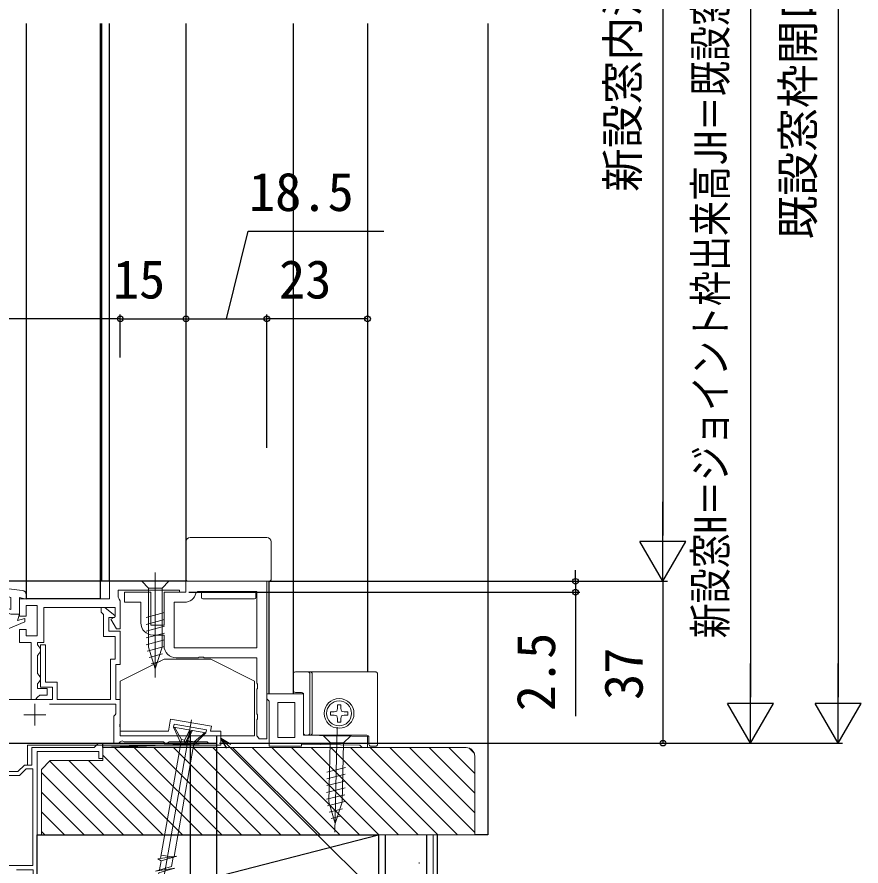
# Model space of a CAD drawing. Units: millimetres, scale not verified. Extents: x -525 to 525, y -783 to 778.
# Drawn here: x -257.3 to -64.5, y -35.9 to 158.2 of the extents above; entities that cross this region are included whole.
import ezdxf
from ezdxf.enums import TextEntityAlignment as Align

# ---------------------------------------------------------------- set-up
doc = ezdxf.new("R2010")
doc.units = ezdxf.units.MM
doc.header["$LTSCALE"] = 4
for name, color, linetype, lineweight in [('0-2_YKK_11', 211, 'Continuous', 18), ('0-3_YKK_11E', 4, 'Continuous', 18), ('0-5_YKK_13', 4, 'Continuous', 18), ('0-A_YSS_KE', 3, 'Continuous', 18)]:
    doc.layers.add(name, color=color, linetype=linetype, lineweight=lineweight)
for name, color, linetype in [('0-4_YKK_12', 2, 'Continuous'), ('0-7_YKK_D', 6, 'Continuous'), ('0-9_YSS_K', 3, 'Continuous')]:
    doc.layers.add(name, color=color, linetype=linetype)
doc.styles.add('ＭＳ ゴシック', font='')
doc.styles.get('ＭＳ ゴシック').set_extended_font_data('MS Gothic')

msp = doc.modelspace()

# ---------------------------------------------------------------- linework, layer by layer
at = {"layer": '0-2_YKK_11'}
for p, q in [((-253.204, 1.2), (-253.204, -3.8)), ((-255.704, -1.3), (-250.704, -1.3))]:
    msp.add_line(p, q, dxfattribs=at)
for points in [[(-233.704, 24.7), (-233.954, 25.133), (-234.204, 25.566), (-234.204, 27.2), (-220.204, 27.2), (-220.204, 26.7), (-218.704, 26.7), (-218.704, 29.2), (-236.204, 29.2), (-236.204, 25.2)], [(-236.204, 25.2), (-256.704, 25.2), (-256.704, 21.2), (-255.204, 21.2), (-255.204, 23.7), (-252.704, 23.7), (-252.704, 16.7), (-255.204, 16.7), (-255.204, 18.2), (-256.704, 18.2), (-256.704, 15.2), (-254.104, 15.2), (-254.104, 2.2), (-253.104, 2.2), (-252.604, 2.7), (-252.104, 3.2), (-250.404, 3.2), (-250.404, 4.7), (-252.604, 4.7), (-252.604, 5.746), (-252.254, 6.223), (-251.904, 6.7), (-251.904, 7.2), (-252.254, 7.677), (-252.604, 8.154), (-252.604, 12.246), (-252.254, 12.723), (-251.904, 13.2), (-251.904, 13.7), (-252.254, 14.177), (-252.604, 14.654), (-252.604, 15.2), (-251.204, 15.2), (-251.204, 23.2), (-234.904, 23.2), (-234.904, 21.09), (-235.887, 20.522), (-234.604, 18.3), (-233.704, 18.3), (-233.704, 24.7)], [(-262.804, 2.2), (-249.204, 2.2), (-249.204, 5), (-251.904, 5), (-251.904, 14.7), (-250.804, 14.7), (-250.804, 6.1), (-248.104, 6.1), (-248.104, 2.2), (-235.904, 2.2), (-235.904, 11.4), (-234.904, 11.4), (-234.904, 16.6), (-237.504, 16.6), (-237.504, 21.643), (-238.104, 22.127), (-238.104, 23.2), (-237.204, 23.2), (-234.865, 21.312), (-235.01, 20.9), (-236.304, 20.9), (-236.304, 17.8), (-233.704, 17.8), (-233.704, 10.2), (-234.704, 10.2), (-234.704, 2.2), (-233.704, 2.2), (-233.704, -3.342), (-233.824, -3.525), (-233.824, -4.075), (-233.704, -4.258), (-233.704, -6.1), (-211.704, -6.1), (-211.704, -7.8), (-213.404, -7.8), (-213.679, -7.62), (-213.863, -7.5), (-222.546, -7.5), (-222.729, -7.62)], [(-222.729, -7.62), (-223.004, -7.8), (-223.404, -7.8), (-223.679, -7.62), (-223.863, -7.5), (-232.804, -7.5), (-233.254, -7.24), (-233.704, -7.5), (-234.004, -7.8), (-235.204, -7.8), (-235.204, -1.6), (-234.904, -1.3), (-234.704, -1.1), (-234.704, 1.1), (-249.858, 1.1)]]:
    msp.add_lwpolyline(points, dxfattribs=at)
at = {"layer": '0-2_YKK_11', "color": 7}
for points in [[(-200.204, -6.8), (-200.204, 29.2), (-218.704, 29.2), (-218.704, 26.7), (-223.704, 26.7), (-223.704, 19.2), (-226.704, 19.2), (-226.704, 26.7), (-232.704, 26.7), (-232.704, 24.4), (-229.004, 24.4), (-229.004, 19.7)], [(-221.404, 14), (-202.504, 14), (-202.504, 26.9), (-215.963, 26.9), (-216.454, 26.497)], [(-219.004, 24.4), (-221.404, 24.4), (-221.404, 14)], [(-226.204, 16.9), (-223.704, 16.9), (-223.704, 14.5)], [(-220.904, 11.7), (-215.875, 11.7), (-215.684, 11.843), (-214.725, 11.843), (-214.534, 11.7), (-202.504, 11.7), (-202.504, 5.871), (-202.362, 5.679), (-202.362, 4.721), (-202.504, 4.529), (-202.504, -1.129), (-202.362, -1.321), (-202.362, -2.279), (-202.504, -2.471), (-202.504, -6.129), (-202.362, -6.321), (-202.004, -6.8), (-200.204, -6.8)]]:
    msp.add_lwpolyline(points, dxfattribs=at)
for points in [[(-191.803, -6.011), (-177.203, -6.311), (-177.254, -8.81), (-178.454, -8.786), (-178.748, -8.479), (-178.944, -8.275), (-192.303, -8.001), (-192.303, -8.511), (-199.703, -8.511), (-199.703, 1.789), (-199.903, 1.989), (-200.203, 2.289), (-200.203, 3.489), (-191.803, 3.489)], [(-193.803, -6.511), (-193.803, 1.489), (-197.703, 1.489), (-197.703, -6.511)]]:
    msp.add_lwpolyline(points, close=True, dxfattribs=at)
for centre, radius, start, end in [((-219.004, 27), 2.6, 269.99999, 348.84007), ((-226.204, 19.7), 2.8, 180.00001, 269.99999), ((-220.904, 14.5), 2.8, 180.00001, 269.99999)]:
    msp.add_arc(centre, radius, start, end, dxfattribs=at)
at = {"layer": '0-3_YKK_11E'}
msp.add_lwpolyline([(-308.203, -50.299), (-290.703, -50.299), (-290.703, -15.8), (-291.703, -15.8), (-291.703, -12.8), (-277.105, -12.8), (-272.489, -14.3), (-257.103, -14.3), (-255.603, -12.8), (-253.903, -12.8), (-253.903, -8.8), (-239.703, -8.8), (-238.703, -7.8), (-237.703, -7.8), (-237.703, -11.3), (-238.603, -11.3), (-238.603, -9.7), (-252.703, -9.7), (-252.703, -48.8), (-253.603, -48.8), (-253.603, -36.801), (-257.416, -36.801)], dxfattribs=at)
msp.add_lwpolyline([(-253.703, -35.799), (-289.803, -35.799), (-289.803, -14.9), (-290.803, -14.9), (-290.803, -13.7), (-277.248, -13.7), (-272.631, -15.2), (-256.73, -15.2), (-255.23, -13.7), (-253.703, -13.7)], close=True, dxfattribs=at)
at = {"layer": '0-4_YKK_12'}
for p, q in [((-255.207, 156.7), (-255.207, 25.2)), ((-238.207, 25.2), (-238.207, 156.7)), ((-236.207, 156.7), (-236.207, 29.2)), ((-218.707, 156.7), (-218.707, 29.2)), ((-194.203, 156.7), (-194.203, 3.489)), ((-177.203, 156.7), (-177.203, 8.49)), ((-199.703, 3.489), (-199.703, 29.2)), ((-238.207, 25.2), (-255.207, 25.2)), ((-211.704, -6.1), (-211.704, -7.8)), ((-287.71, -7.8), (-211.704, -7.8))]:
    msp.add_line(p, q, dxfattribs=at)
msp.add_lwpolyline([(-218.707, 29.2), (-237.907, 29.2), (-237.907, 156.7)], dxfattribs=at)
at = {"layer": '0-5_YKK_13'}
for p, q in [((-217.703, 39.2), (-200.203, 39.2)), ((-218.703, 29.7), (-218.703, 38.2)), ((-199.203, 38.2), (-199.203, 29.7)), ((-225.703, 7.2), (-225.703, 31.2)), ((-217.703, 29.2), (-218.203, 29.2)), ((-200.203, 29.2), (-217.703, 29.2)), ((-199.703, 29.2), (-200.203, 29.2)), ((-224.153, 27.65), (-227.253, 27.65)), ((-215.153, 25.946), (-215.153, 26.4)), ((-215.153, 25.5), (-215.153, 25.946)), ((-214.853, 26.7), (-203.053, 26.7)), ((-202.753, 26.4), (-202.753, 25.946)), ((-202.753, 25.946), (-202.753, 25.5)), ((-203.053, 25.2), (-214.853, 25.2)), ((-223.603, 22.031), (-227.803, 20.906)), ((-223.603, 20.479), (-227.803, 19.353)), ((-223.603, 18.926), (-227.803, 17.8)), ((-223.603, 17.373), (-227.803, 16.247)), ((-223.603, 15.82), (-227.803, 14.694)), ((-223.603, 14.267), (-227.544, 13.211)), ((-224.057, 12.592), (-227.093, 11.779)), ((-224.591, 10.896), (-226.641, 10.347)), ((-194.203, 7.99), (-194.203, 4.29)), ((-190.873, 8.49), (-193.703, 8.49)), ((-190.873, 8.49), (-190.331, 8.49)), ((-190.373, 7.99), (-190.373, -5.51)), ((-189.332, 8.49), (-190.331, 8.49)), ((-189.832, -5.51), (-189.832, 7.99)), ((-189.332, 8.49), (-175.404, 8.49)), ((-174.903, 7.99), (-174.903, -8.01)), ((-194.203, 4.29), (-194.203, 4.29)), ((-193.703, 3.79), (-193.703, 3.79)), ((-192.303, 3.79), (-193.703, 3.79)), ((-192.303, 3.79), (-192.303, 3.79)), ((-191.803, -5.51), (-191.803, 3.29)), ((-191.803, 3.29), (-191.803, 3.29)), ((-184.097, 0.129), (-184.254, -0.459)), ((-184.082, 0.953), (-184.097, 0.129)), ((-183.323, 0.953), (-183.309, 0.129)), ((-183.309, 0.129), (-183.151, -0.459)), ((-185.666, -0.631), (-184.842, -0.616)), ((-184.842, -0.616), (-184.254, -0.459)), ((-184.097, -2.149), (-184.25, -1.578)), ((-183.309, -2.149), (-183.151, -1.562)), ((-182.564, -0.616), (-183.151, -0.459)), ((-182.564, -1.404), (-183.151, -1.562)), ((-181.739, -0.631), (-182.564, -0.616)), ((-181.743, -1.39), (-182.564, -1.404)), ((-217.41, -2.457), (-230.805, -78.425)), ((-184.083, -2.97), (-184.097, -2.149)), ((-183.323, -2.97), (-183.309, -2.149)), ((-219.847, -7.783), (-221.514, -4.138)), ((-184.662, -28.159), (-184.159, -4.165)), ((-219.017, -7.09), (-218.967, -7.938)), ((-218.386, -7.201), (-216.798, -7.481)), ((-190.873, -6.01), (-191.303, -6.01)), ((-190.331, -6.01), (-190.873, -6.01)), ((-190.331, -6.01), (-189.332, -6.01)), ((-177.403, -6.01), (-189.332, -6.01)), ((-182.684, -7.746), (-185.783, -7.681)), ((-176.903, -8.01), (-176.903, -6.51)), ((-175.404, -8.51), (-176.403, -8.51)), ((-182.252, -13.375), (-186.475, -14.412)), ((-182.284, -14.928), (-186.507, -15.965)), ((-182.317, -16.48), (-186.54, -17.517)), ((-182.349, -18.033), (-186.572, -19.07)), ((-182.382, -19.585), (-186.605, -20.622)), ((-182.414, -21.138), (-186.377, -22.111)), ((-182.903, -22.802), (-185.956, -23.552)), ((-183.473, -24.487), (-185.534, -24.993))]:
    msp.add_line(p, q, dxfattribs=at)
for points in [[(-227.253, 27.65), (-227.253, 14.116), (-225.703, 9.2), (-224.153, 14.116), (-224.153, 27.65), (-222.603, 29.2), (-228.803, 29.2)], [(-203.003, -6.1), (-233.703, -6.1), (-233.703, 6.4), (-223.703, 11.4), (-213.003, 11.4), (-203.003, 6.4)], [(-185.783, -7.681), (-186.067, -21.212), (-184.62, -26.16), (-182.968, -21.277), (-182.684, -7.746), (-181.102, -6.229), (-187.301, -6.099)]]:
    msp.add_lwpolyline(points, close=True, dxfattribs=at)
for points in [[(-261.216, 17.538), (-255.507, 19.9), (-255.507, 20.7), (-257.207, 20.2), (-256.707, 21.7), (-258.707, 21.7), (-261.578, 22.745), (-261.236, 23.685), (-258.707, 22.764), (-258.707, 25.5), (-261.286, 26.439), (-261.907, 27.515), (-261.907, 20.6), (-262.907, 20.6), (-262.907, 27.939), (-256.086, 27.107)], [(-255.207, 26.115), (-255.207, 25.113), (-256.707, 25.5), (-256.707, 21.7)], [(-193.703, 8.49), (-193.953, 8.422), (-194.135, 8.24), (-194.203, 7.99)], [(-174.903, 7.99), (-174.907, 8.05), (-174.918, 8.11), (-174.936, 8.168), (-174.961, 8.222), (-174.992, 8.274), (-175.029, 8.321), (-175.071, 8.364), (-175.119, 8.401), (-175.17, 8.432), (-175.225, 8.457), (-175.283, 8.475), (-175.343, 8.486), (-175.403, 8.49)], [(-191.803, 3.29), (-191.87, 3.539), (-192.053, 3.723), (-192.303, 3.79)], [(-185.666, -1.39), (-184.842, -1.404), (-184.254, -1.562)], [(-216.942, -8.295), (-214.128, -5.441), (-214.007, -4.751), (-221.393, -3.449), (-221.514, -4.138), (-214.128, -5.441)], [(-221.318, -4.173), (-219.703, -6.969), (-224.503, -34.186)], [(-214.325, -5.406), (-216.798, -7.481), (-221.425, -33.723)], [(-217.821, -4.789), (-219.017, -7.09), (-219.703, -6.969)], [(-217.181, -4.902), (-218.376, -7.203), (-218.967, -7.938), (-217.456, -4.854)], [(-191.803, -5.51), (-191.735, -5.76), (-191.553, -5.943), (-191.303, -6.01)], [(-175.403, -8.51), (-175.343, -8.506), (-175.283, -8.496), (-175.225, -8.478), (-175.17, -8.453), (-175.119, -8.422), (-175.071, -8.384), (-175.029, -8.342), (-174.992, -8.294), (-174.961, -8.243), (-174.936, -8.188), (-174.918, -8.13), (-174.907, -8.071), (-174.903, -8.01)], [(-225.25, -39.576), (-224.88, -37.477), (-221.263, -36.402), (-225.644, -37.061), (-222.028, -35.986), (-221.658, -33.888)], [(-224.76, -36.798), (-224.39, -34.7), (-220.774, -33.625), (-225.155, -34.284), (-224.39, -34.7)], [(-224.337, -33.392), (-221.457, -33.9), (-221.443, -33.824)]]:
    msp.add_lwpolyline(points, dxfattribs=at)
for radius in [3.4, 2.85]:
    msp.add_circle((-183.703, -1.01), radius, dxfattribs=at)
for centre, radius, start, end in [((-217.703, 38.2), 1, 90, 180), ((-200.203, 38.2), 1, 0, 90), ((-218.203, 29.7), 0.5, 180, 270), ((-199.703, 29.7), 0.5, 270, 0), ((-256.207, 26.115), 1, 0, 83.0487), ((-214.853, 26.4), 0.3, 90, 180), ((-214.853, 25.5), 0.3, 180, 270), ((-213.003, 27), 0.3, 270, 340.52878), ((-204.903, 27), 0.3, 199.47122, 270), ((-203.053, 26.4), 0.3, 0, 90), ((-203.053, 25.5), 0.3, 270, 0), ((-190.873, 7.99), 0.499, 359.94657, 89.94647), ((-190.331, 7.99), 0.499, 359.94657, 89.94647), ((-193.703, 4.29), 0.5, 180.00873, 269.99127), ((-183.703, -1.01), 2, 79.05518, 100.94482), ((-183.703, -1.01), 2, 169.05518, 190.94482), ((-183.703, -1.01), 2, 349.05729, 10.94482), ((-183.703, -1.01), 2, 259.05518, 280.94482), ((-190.873, -5.511), 0.499, 270.05353, 0.05343), ((-190.331, -5.511), 0.499, 270.05353, 0.05343), ((-177.403, -6.51), 0.5, 0, 90), ((-176.403, -8.01), 0.5, 180, 270)]:
    msp.add_arc(centre, radius, start, end, dxfattribs=at)
for centre, start_param, end_param in [((-175.404, 7.99), 1.5690384, 1.5707963), ((-175.404, -8.01), 4.712389, 4.7141469)]:
    msp.add_ellipse(centre, major_axis=(0.532, 0), ratio=0.940706, start_param=start_param, end_param=end_param, dxfattribs=at)
at = {"layer": '0-7_YKK_D'}
for p, q in [((-69.703, 331.7), (-69.703, 2.7)), ((-89.703, 319.7), (-89.703, 2.7)), ((-109.703, 276.7), (-109.703, 39.7)), ((-233.704, 80.354), (-233.704, 90.2)), ((-233.704, 80.354), (-233.704, 90.199)), ((-200.204, 59.7), (-200.204, 90.2)), ((-200.204, 59.7), (-200.204, 90.2)), ((-233.704, 89.199), (-323.704, 89.199)), ((-233.704, 89.2), (-218.703, 89.2)), ((-218.703, 89.2), (-200.204, 89.2)), ((-177.203, 89.2), (-200.204, 89.2)), ((-109.703, 29.2), (-109.703, 47.387)), ((-109.703, 29.2), (-114.953, 38.293)), ((-104.453, 38.293), (-114.953, 38.293)), ((-109.703, 29.2), (-104.453, 38.293)), ((-129.703, 29.2), (-129.703, 31.75)), ((-236.704, 29.2), (-366, 29.2)), ((-199.704, 29.2), (-108.703, 29.2)), ((-199.704, 29.2), (-108.703, 29.2)), ((-199.704, 29.2), (-128.703, 29.2)), ((-129.703, 29.2), (-129.703, 26.7)), ((-109.703, 29.2), (-109.703, -7.8)), ((-218.004, 26.7), (-128.703, 26.7)), ((-129.703, 26.7), (-129.703, -1.627)), ((-89.703, -7.8), (-89.703, 10.387)), ((-69.703, -7.8), (-69.703, 10.387)), ((-89.703, -7.8), (-94.953, 1.293)), ((-84.453, 1.293), (-94.953, 1.293)), ((-89.703, -7.8), (-84.453, 1.293)), ((-69.703, -7.8), (-74.953, 1.293)), ((-64.453, 1.293), (-74.953, 1.293)), ((-69.703, -7.8), (-64.453, 1.293)), ((-217.703, -5.1), (-217.703, -129.8)), ((-211.704, -8.5), (-211.704, -149.8)), ((-211.004, -7.8), (-68.703, -7.8)), ((-211.004, -7.8), (-88.703, -7.8)), ((-211.004, -7.8), (-108.703, -7.8))]:
    msp.add_line(p, q, dxfattribs=at)
for points in [[(-209.454, 89.2), (-204.458, 109.2), (-173.458, 109.2)], [(-209.384, -8.986), (-210.704, -6.7), (-208.417, -8.02)], [(-210.704, -6.7), (-208.901, -8.503), (-156.604, -60.8), (-102.92, -60.8)]]:
    msp.add_lwpolyline(points, dxfattribs=at)
for centre in [(-233.704, 89.2), (-233.704, 89.199), (-218.703, 89.2), (-218.703, 89.2), (-200.204, 89.2), (-200.204, 89.2), (-177.203, 89.2), (-129.703, 29.2), (-129.703, 26.7), (-109.703, -7.8)]:
    msp.add_circle(centre, 0.637, dxfattribs=at)
at = {"layer": '0-9_YSS_K'}
for p, q in [((-149.703, 156.7), (-149.703, -28.8)), ((-211.7, -7.8), (-237.7, -8.8)), ((-252.703, -48.8), (-174.703, -28.8)), ((-173.203, -28.8), (-173.203, -108.8)), ((-163.703, -28.8), (-163.703, -108.8)), ((-161.203, -108.8), (-161.203, -28.8)), ((-149.703, -28.8), (-152.703, -28.8)), ((-165.504, -35.179), (-165.304, -35.179))]:
    msp.add_line(p, q, dxfattribs=at)
for points in [[(-237.7, -7.8), (-211.7, -7.8), (-211.7, -8.8), (-237.7, -8.8)], [(-252.703, -28.8), (-174.703, -28.8), (-174.703, -48.8), (-252.703, -48.8)]]:
    msp.add_lwpolyline(points, close=True, dxfattribs=at)
at = {"layer": '0-A_YSS_KE', "color": 80}
for p, q in [((-233.703, -5.1), (-222.7, -5.1)), ((-213.053, -5.1), (-212.848, -3.94)), ((-213.053, -5.1), (-210.704, -5.1)), ((-210.704, -8.3), (-210.704, -5.1)), ((-254.9, -8.3), (-254.9, -12.8)), ((-254.9, -8.3), (-210.704, -8.3))]:
    msp.add_line(p, q, dxfattribs=at)
at = {"layer": '0-A_YSS_KE'}
for p, q in [((-215, -28.8), (-235, -8.8)), ((-210.51, -28.8), (-230.51, -8.8)), ((-206.019, -28.8), (-226.019, -8.8)), ((-201.529, -28.8), (-221.529, -8.8)), ((-197.039, -28.8), (-217.039, -8.8)), ((-192.549, -28.8), (-212.549, -8.8)), ((-188.059, -28.8), (-208.059, -8.8)), ((-183.569, -28.8), (-203.569, -8.8)), ((-179.079, -28.8), (-199.079, -8.8)), ((-174.589, -28.8), (-194.589, -8.8)), ((-170.098, -28.8), (-190.098, -8.8)), ((-165.608, -28.8), (-185.608, -8.8)), ((-161.118, -28.8), (-181.118, -8.8)), ((-156.628, -28.8), (-176.628, -8.8)), ((-152.703, -28.235), (-172.138, -8.8)), ((-152.703, -23.745), (-167.648, -8.8)), ((-152.703, -19.255), (-163.158, -8.8)), ((-152.703, -14.765), (-158.667, -8.8)), ((-152.803, -10.174), (-154.077, -8.901)), ((-219.49, -28.8), (-237.703, -10.587)), ((-232.96, -28.8), (-249.831, -11.929)), ((-228.47, -28.8), (-245.47, -11.8)), ((-223.98, -28.8), (-240.98, -11.8)), ((-237.45, -28.8), (-251.703, -14.548)), ((-241.94, -28.8), (-251.703, -19.038)), ((-246.431, -28.8), (-251.703, -23.528)), ((-250.921, -28.8), (-251.703, -28.018)), ((-174.703, -108.8), (-174.703, -28.8))]:
    msp.add_line(p, q, dxfattribs=at)
at = {"layer": '0-A_YSS_KE', "color": 80}
msp.add_lwpolyline([(-222.7, -5.1), (-222.204, -2.29), (-212.848, -3.94)], dxfattribs=at)
at = {"layer": '0-A_YSS_KE'}
for points in [[(-154.703, -8.8), (-237.703, -8.8), (-237.703, -11.8), (-249.703, -11.8), (-251.703, -13.8), (-251.703, -28.8)], [(-251.703, -28.8), (-152.703, -28.8), (-152.703, -10.8)], [(-162.203, -108.8), (-162.203, -28.8), (-174.703, -28.8)]]:
    msp.add_lwpolyline(points, dxfattribs=at)
msp.add_arc((-154.703, -10.8), 2, 0, 89.99998, dxfattribs=at)

# ---------------------------------------------------------------- texts
at = {"layer": '0-7_YKK_D', "style": 'ＭＳ ゴシック', "width": 0.8}
msp.add_text('新設窓H＝ジョイント枠出来高JH＝既設窓枠開口高KH－12', height=7.331, rotation=90, dxfattribs=at).set_placement((-93.01, 16.155), align=Align.BOTTOM_LEFT)
at = {"layer": '0-7_YKK_D', "style": 'ＭＳ ゴシック'}
for s, height, p in [('既設窓枠開口高KH', 7.331, (-73.01, 107.37)), ('新設窓内法h', 7.331, (-113.066, 118.228)), ('2.5', 8.798, (-131.703, -0.514)), ('37', 8.798, (-111.703, 2.075))]:
    msp.add_text(s, height=height, rotation=90, dxfattribs=at).set_placement(p, align=Align.BOTTOM_LEFT)
for s, p in [('18.5', (-204.299, 111.2)), ('15', (-235.408, 91.2)), ('23', (-197.431, 91.2))]:
    msp.add_text(s, height=8.798, dxfattribs=at).set_placement(p, align=Align.BOTTOM_LEFT)

doc.saveas('drawing.dxf')
